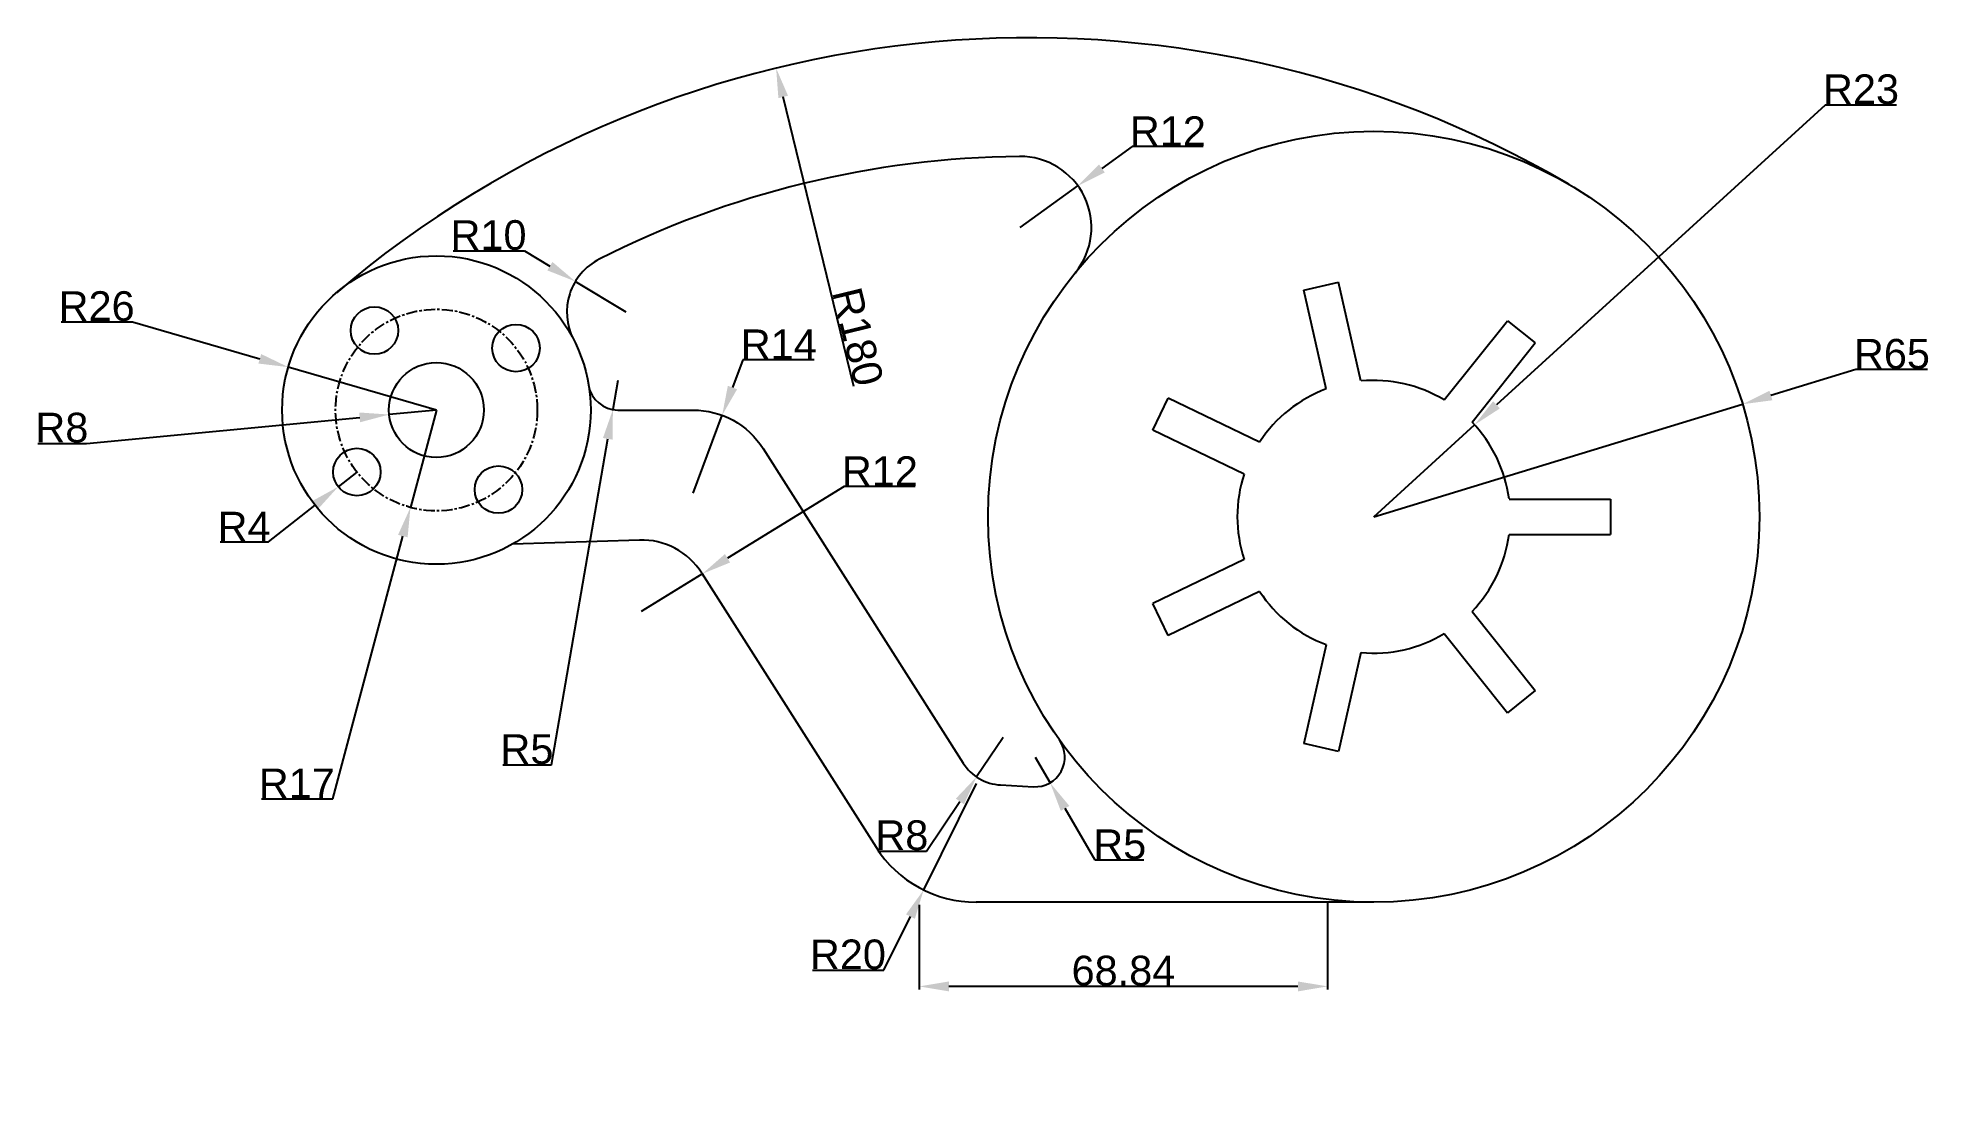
# Model space of a CAD drawing. Header units: inches. Extents: x 34 to 353, y 209 to 389.
import ezdxf

# ---------------------------------------------------------------- set-up
doc = ezdxf.new("R2010")
doc.units = ezdxf.units.IN
doc.header["$LTSCALE"] = 15
doc.header["$MEASUREMENT"] = 0
doc.linetypes.add('CENTER', pattern=[2, 1.25, -0.25, 0.25, -0.25])
doc.styles.get("Standard").update_dxf_attribs({"font": 'arial.ttf'})
doc.dimstyles.get("Standard").update_dxf_attribs({"dimtxt": 5, "dimasz": 5, "dimexe": 0.5, "dimexo": 0.1, "dimgap": 0.09, "dimtad": 1, "dimtoh": 1, "dimdsep": 46, "dimtxsty": 'Standard', "dimcen": 0.09, "dimclrd": 1, "dimclre": 3, "dimadec": 0, "dimazin": 0, "dimtfac": 1, "dimtmove": 0, "dimatfit": 3, "dimfxl": 1, "dimtolj": 1, "dimtzin": 0, "dimlwd": 25, "dimarcsym": 0})

# ---------------------------------------------------------------- blocks, each defined once
blk = doc.blocks.new('*U2')
for p, q in [((-8.54, 3), (8.54, 3)), ((8.54, 3), (8.54, -3)), ((-8.54, -3), (8.54, -3))]:
    blk.add_line(p, q)
blk = doc.blocks.new('*U3')
at = {"color": 0, "linetype": 'ByBlock', "lineweight": -2, "transparency": 16777216}
for p, rotation in [((252.09, 339.25), 102.8571428571429), ((278.61, 333.2), 51.42857142857143), ((230.83, 322.29), 154.2857142857143), ((230.83, 295.09), 205.7142857142857), ((278.61, 284.18), 308.5714285714286), ((252.09, 278.13), 257.1428571428571)]:
    blk.add_blockref('*U2', p, dxfattribs=dict(at, rotation=rotation))
blk.add_blockref('*U2', (290.41, 308.69), dxfattribs=at)
blk = doc.blocks.new('*U4')
blk.add_circle((0, 0), 4)
blk = doc.blocks.new('*U5')
at = {"color": 0, "linetype": 'ByBlock', "lineweight": -2, "transparency": 16777216}
for p, rotation in [((90.62, 340.1), 90.00000000000001), ((87.66, 316.24), 180), ((111.52, 313.28), 270)]:
    blk.add_blockref('*U4', p, dxfattribs=dict(at, rotation=rotation))
blk.add_blockref('*U4', (114.48, 337.14), dxfattribs=at)
blk = doc.blocks.new('*D6')
at = {"color": 1, "lineweight": 25, "ltscale": 15, "transparency": 16777216}
for p, q in [((42.06, 321.06), (88.13, 325.46)), ((101.07, 326.69), (93.1, 325.93)), ((33.9, 321.06), (42.06, 321.06))]:
    blk.add_line(p, q, dxfattribs=at)
at = {"color": 1, "ltscale": 15, "transparency": 16777216}
blk.add_solid([(88.05, 326.28), (88.2, 324.63), (93.1, 325.93)], dxfattribs=at)
at = {"layer": 'Defpoints', "color": 0, "ltscale": 15, "transparency": 16777216}
for p in [(93.1, 325.93), (101.07, 326.69)]:
    blk.add_point(p, dxfattribs=at)
at = {"color": 0, "ltscale": 15, "transparency": 16777216, "insert": (37.93, 323.7), "char_height": 5, "attachment_point": 5}
blk.add_mtext('\\A1;R8', dxfattribs=at)
blk = doc.blocks.new('*D7')
at = {"color": 1, "lineweight": 25, "ltscale": 15, "transparency": 16777216}
for p, q in [((101.07, 326.69), (96.69, 310.26)), ((83.59, 261.14), (95.4, 305.43)), ((71.56, 261.14), (83.59, 261.14))]:
    blk.add_line(p, q, dxfattribs=at)
at = {"color": 1, "ltscale": 15, "transparency": 16777216}
blk.add_solid([(94.6, 305.65), (96.21, 305.22), (96.69, 310.26)], dxfattribs=at)
at = {"layer": 'Defpoints', "color": 0, "ltscale": 15, "transparency": 16777216}
for p in [(101.07, 326.69), (96.69, 310.26)]:
    blk.add_point(p, dxfattribs=at)
at = {"color": 0, "ltscale": 15, "transparency": 16777216, "insert": (77.53, 263.74), "char_height": 5, "attachment_point": 5}
blk.add_mtext('\\A1;R17', dxfattribs=at)
blk = doc.blocks.new('*D8')
at = {"color": 1, "lineweight": 25, "ltscale": 15, "transparency": 16777216}
for p, q in [((87.66, 316.24), (84.52, 313.76)), ((72.76, 304.45), (80.6, 310.65)), ((64.63, 304.45), (72.76, 304.45))]:
    blk.add_line(p, q, dxfattribs=at)
at = {"color": 1, "ltscale": 15, "transparency": 16777216}
blk.add_solid([(80.08, 311.31), (81.12, 310), (84.52, 313.76)], dxfattribs=at)
at = {"layer": 'Defpoints', "color": 0, "ltscale": 15, "transparency": 16777216}
for p in [(87.66, 316.24), (84.52, 313.76)]:
    blk.add_point(p, dxfattribs=at)
at = {"color": 0, "ltscale": 15, "transparency": 16777216, "insert": (68.65, 307.04), "char_height": 5, "attachment_point": 5}
blk.add_mtext('\\A1;R4', dxfattribs=at)
blk = doc.blocks.new('*D9')
at = {"color": 1, "lineweight": 25, "ltscale": 15, "transparency": 16777216}
for p, q in [((37.81, 341.55), (49.85, 341.55)), ((49.85, 341.55), (71.29, 335.33)), ((101.07, 326.69), (76.1, 333.93))]:
    blk.add_line(p, q, dxfattribs=at)
at = {"color": 1, "ltscale": 15, "transparency": 16777216}
blk.add_solid([(71.53, 336.13), (71.06, 334.53), (76.1, 333.93)], dxfattribs=at)
at = {"layer": 'Defpoints', "color": 0, "ltscale": 15, "transparency": 16777216}
for p in [(76.1, 333.93), (101.07, 326.69)]:
    blk.add_point(p, dxfattribs=at)
at = {"color": 0, "ltscale": 15, "transparency": 16777216, "insert": (43.79, 344.19), "char_height": 5, "attachment_point": 5}
blk.add_mtext('\\A1;R26', dxfattribs=at)
blk = doc.blocks.new('*D10')
at = {"color": 1, "lineweight": 25, "ltscale": 15, "transparency": 16777216}
blk.add_line((171.41, 330.66), (159.52, 379.49), dxfattribs=at)
at = {"color": 1, "ltscale": 15, "transparency": 16777216}
blk.add_solid([(160.33, 379.69), (158.71, 379.29), (158.33, 384.35)], dxfattribs=at)
at = {"layer": 'Defpoints', "color": 0, "ltscale": 15, "transparency": 16777216}
for p in [(158.33, 384.35), (200.94, 209.46)]:
    blk.add_point(p, dxfattribs=at)
at = {"color": 0, "ltscale": 15, "transparency": 16777216, "insert": (172.09, 339.06), "char_height": 5, "attachment_point": 5, "rotation": 283.6909}
blk.add_mtext('\\A1;R180', dxfattribs=at)
blk = doc.blocks.new('*D11')
at = {"color": 1, "lineweight": 25, "ltscale": 15, "transparency": 16777216}
for p, q in [((218.32, 371.12), (213.24, 367.43)), ((230.31, 371.12), (218.32, 371.12)), ((199.48, 357.46), (209.19, 364.5))]:
    blk.add_line(p, q, dxfattribs=at)
at = {"color": 1, "ltscale": 15, "transparency": 16777216}
blk.add_solid([(212.75, 368.11), (213.73, 366.76), (209.19, 364.5)], dxfattribs=at)
at = {"layer": 'Defpoints', "color": 0, "ltscale": 15, "transparency": 16777216}
for p in [(209.19, 364.5), (199.48, 357.46)]:
    blk.add_point(p, dxfattribs=at)
at = {"color": 0, "ltscale": 15, "transparency": 16777216, "insert": (224.36, 373.72), "char_height": 5, "attachment_point": 5}
blk.add_mtext('\\A1;R12', dxfattribs=at)
blk = doc.blocks.new('*D12')
at = {"color": 1, "lineweight": 25, "ltscale": 15, "transparency": 16777216}
for p, q in [((103.89, 353.53), (115.91, 353.53)), ((115.91, 353.53), (120.19, 350.95)), ((133.05, 343.22), (124.48, 348.38))]:
    blk.add_line(p, q, dxfattribs=at)
at = {"color": 1, "ltscale": 15, "transparency": 16777216}
blk.add_solid([(120.62, 351.67), (119.76, 350.24), (124.48, 348.38)], dxfattribs=at)
at = {"layer": 'Defpoints', "color": 0, "ltscale": 15, "transparency": 16777216}
for p in [(124.48, 348.38), (133.05, 343.22)]:
    blk.add_point(p, dxfattribs=at)
at = {"color": 0, "ltscale": 15, "transparency": 16777216, "insert": (109.85, 356.17), "char_height": 5, "attachment_point": 5}
blk.add_mtext('\\A1;R10', dxfattribs=at)
blk = doc.blocks.new('*D13')
at = {"color": 1, "lineweight": 25, "ltscale": 15, "transparency": 16777216}
for p, q in [((131.66, 331.69), (130.81, 326.76)), ((120.46, 266.85), (129.96, 321.84)), ((112.27, 266.85), (120.46, 266.85))]:
    blk.add_line(p, q, dxfattribs=at)
at = {"color": 1, "ltscale": 15, "transparency": 16777216}
blk.add_solid([(129.14, 321.98), (130.78, 321.69), (130.81, 326.76)], dxfattribs=at)
at = {"layer": 'Defpoints', "color": 0, "ltscale": 15, "transparency": 16777216}
for p in [(131.66, 331.69), (130.81, 326.76)]:
    blk.add_point(p, dxfattribs=at)
at = {"color": 0, "ltscale": 15, "transparency": 16777216, "insert": (116.32, 269.48), "char_height": 5, "attachment_point": 5}
blk.add_mtext('\\A1;R5', dxfattribs=at)
blk = doc.blocks.new('*D14')
at = {"color": 1, "lineweight": 25, "ltscale": 15, "transparency": 16777216}
for p, q in [((152.72, 335.18), (150.97, 330.49)), ((164.74, 335.18), (152.72, 335.18)), ((144.33, 312.69), (149.23, 325.81))]:
    blk.add_line(p, q, dxfattribs=at)
at = {"color": 1, "ltscale": 15, "transparency": 16777216}
blk.add_solid([(150.19, 330.78), (151.75, 330.2), (149.23, 325.81)], dxfattribs=at)
at = {"layer": 'Defpoints', "color": 0, "ltscale": 15, "transparency": 16777216}
for p in [(149.23, 325.81), (144.33, 312.69)]:
    blk.add_point(p, dxfattribs=at)
at = {"color": 0, "ltscale": 15, "transparency": 16777216, "insert": (158.77, 337.78), "char_height": 5, "attachment_point": 5}
blk.add_mtext('\\A1;R14', dxfattribs=at)
blk = doc.blocks.new('*D15')
at = {"color": 1, "lineweight": 25, "ltscale": 15, "transparency": 16777216}
for p, q in [((169.78, 313.79), (150.14, 301.69)), ((181.76, 313.79), (169.78, 313.79)), ((135.66, 292.77), (145.88, 299.07))]:
    blk.add_line(p, q, dxfattribs=at)
at = {"color": 3, "lineweight": -2, "ltscale": 15, "transparency": 16777216}
blk.add_arc((135.66, 292.77), 12, 29.2555, 31.9541, dxfattribs=at)
at = {"color": 1, "ltscale": 15, "transparency": 16777216}
blk.add_solid([(149.7, 302.4), (150.57, 300.98), (145.88, 299.07)], dxfattribs=at)
at = {"layer": 'Defpoints', "color": 0, "ltscale": 15, "transparency": 16777216}
for p in [(145.88, 299.07), (135.66, 292.77)]:
    blk.add_point(p, dxfattribs=at)
at = {"color": 0, "ltscale": 15, "transparency": 16777216, "insert": (175.82, 316.39), "char_height": 5, "attachment_point": 5}
blk.add_mtext('\\A1;R12', dxfattribs=at)
blk = doc.blocks.new('*D16')
at = {"color": 1, "lineweight": 25, "ltscale": 15, "transparency": 16777216}
for p, q in [((196.6, 271.46), (192.11, 264.83)), ((183.65, 252.32), (189.31, 260.69)), ((175.48, 252.32), (183.65, 252.32))]:
    blk.add_line(p, q, dxfattribs=at)
at = {"color": 1, "ltscale": 15, "transparency": 16777216}
blk.add_solid([(188.62, 261.16), (190, 260.22), (192.11, 264.83)], dxfattribs=at)
at = {"layer": 'Defpoints', "color": 0, "ltscale": 15, "transparency": 16777216}
for p in [(196.6, 271.46), (192.11, 264.83)]:
    blk.add_point(p, dxfattribs=at)
at = {"color": 0, "ltscale": 15, "transparency": 16777216, "insert": (179.52, 254.97), "char_height": 5, "attachment_point": 5}
blk.add_mtext('\\A1;R8', dxfattribs=at)
blk = doc.blocks.new('*D17')
at = {"color": 1, "lineweight": 25, "ltscale": 15, "transparency": 16777216}
for p, q in [((201.99, 268.16), (204.51, 263.84)), ((212.11, 250.81), (207.03, 259.52)), ((220.3, 250.81), (212.11, 250.81))]:
    blk.add_line(p, q, dxfattribs=at)
at = {"color": 1, "ltscale": 15, "transparency": 16777216}
blk.add_solid([(207.75, 259.94), (206.31, 259.1), (204.51, 263.84)], dxfattribs=at)
at = {"layer": 'Defpoints', "color": 0, "ltscale": 15, "transparency": 16777216}
for p in [(201.99, 268.16), (204.51, 263.84)]:
    blk.add_point(p, dxfattribs=at)
at = {"color": 0, "ltscale": 15, "transparency": 16777216, "insert": (216.25, 253.44), "char_height": 5, "attachment_point": 5}
blk.add_mtext('\\A1;R5', dxfattribs=at)
blk = doc.blocks.new('*D18')
at = {"color": 1, "lineweight": 25, "ltscale": 15, "transparency": 16777216}
for p, q in [((192.05, 263.69), (183.19, 245.76)), ((176.49, 232.23), (180.97, 241.28)), ((164.47, 232.23), (176.49, 232.23))]:
    blk.add_line(p, q, dxfattribs=at)
at = {"color": 1, "ltscale": 15, "transparency": 16777216}
blk.add_solid([(180.22, 241.65), (181.72, 240.91), (183.19, 245.76)], dxfattribs=at)
at = {"layer": 'Defpoints', "color": 0, "ltscale": 15, "transparency": 16777216}
for p in [(192.05, 263.69), (183.19, 245.76)]:
    blk.add_point(p, dxfattribs=at)
at = {"color": 0, "ltscale": 15, "transparency": 16777216, "insert": (170.43, 234.87), "char_height": 5, "attachment_point": 5}
blk.add_mtext('\\A1;R20', dxfattribs=at)
blk = doc.blocks.new('*D19')
at = {"color": 1, "lineweight": 25, "ltscale": 15, "transparency": 16777216}
for p, q in [((335.14, 378.12), (279.75, 327.57)), ((347.17, 378.12), (335.14, 378.12)), ((259.07, 308.69), (276.06, 324.2))]:
    blk.add_line(p, q, dxfattribs=at)
at = {"color": 1, "ltscale": 15, "transparency": 16777216}
blk.add_solid([(279.19, 328.18), (280.31, 326.95), (276.06, 324.2)], dxfattribs=at)
at = {"layer": 'Defpoints', "color": 0, "ltscale": 15, "transparency": 16777216}
for p in [(276.06, 324.2), (259.07, 308.69)]:
    blk.add_point(p, dxfattribs=at)
at = {"color": 0, "ltscale": 15, "transparency": 16777216, "insert": (341.2, 380.76), "char_height": 5, "attachment_point": 5}
blk.add_mtext('\\A1;R23', dxfattribs=at)
blk = doc.blocks.new('*D20')
at = {"color": 1, "lineweight": 25, "ltscale": 15, "transparency": 16777216}
for p, q in [((340.33, 333.51), (326.01, 329.13)), ((352.4, 333.51), (340.33, 333.51)), ((259.07, 308.69), (321.23, 327.67))]:
    blk.add_line(p, q, dxfattribs=at)
at = {"color": 1, "ltscale": 15, "transparency": 16777216}
blk.add_solid([(325.77, 329.93), (326.26, 328.34), (321.23, 327.67)], dxfattribs=at)
at = {"layer": 'Defpoints', "color": 0, "ltscale": 15, "transparency": 16777216}
for p in [(321.23, 327.67), (259.07, 308.69)]:
    blk.add_point(p, dxfattribs=at)
at = {"color": 0, "ltscale": 15, "transparency": 16777216, "insert": (346.41, 336.15), "char_height": 5, "attachment_point": 5}
blk.add_mtext('\\A1;R65', dxfattribs=at)
blk = doc.blocks.new('*D21')
at = {"color": 3, "lineweight": -2, "ltscale": 15, "transparency": 16777216}
for p, q in [((182.45, 243.24), (182.45, 229)), ((251.29, 243.59), (251.29, 229))]:
    blk.add_line(p, q, dxfattribs=at)
at = {"color": 1, "lineweight": 25, "ltscale": 15, "transparency": 16777216}
blk.add_line((246.29, 229.5), (187.45, 229.5), dxfattribs=at)
at = {"color": 1, "ltscale": 15, "transparency": 16777216}
for points in [[(187.45, 230.33), (187.45, 228.66), (182.45, 229.5)], [(246.29, 230.33), (246.29, 228.66), (251.29, 229.5)]]:
    blk.add_solid(points, dxfattribs=at)
at = {"layer": 'Defpoints', "color": 0, "ltscale": 15, "transparency": 16777216}
for p in [(182.45, 243.34), (251.29, 243.69), (182.45, 229.5)]:
    blk.add_point(p, dxfattribs=at)
at = {"color": 0, "ltscale": 15, "transparency": 16777216, "insert": (216.87, 232.14), "char_height": 5, "attachment_point": 5}
blk.add_mtext('\\A1;68.84', dxfattribs=at)

msp = doc.modelspace()

# ---------------------------------------------------------------- linework, layer by layer
for p, q in [((135.284, 304.765), (113.915, 304.087)), ((145.793, 299.207), (175.174, 252.965)), ((259.067, 243.691), (192.055, 243.691))]:
    msp.add_line(p, q)
msp.add_lwpolyline([(131.661, 326.691), (144.333, 326.691, -0.2566096), (156.15, 320.199), (189.846, 267.167, 0.2422897), (196.167, 263.469), (201.724, 263.169)], format="xyb")
for centre, radius in [((259.067, 308.691), 65), ((101.067, 326.691), 26), ((101.067, 326.691), 8)]:
    msp.add_circle(centre, radius)
at = {"linetype": 'CENTER', "ltscale": 0.1}
msp.add_circle((101.067, 326.691), 17, dxfattribs=at)
for centre, radius, start, end in [((200.937, 209.464), 180, 59.63677, 130.42898), ((200.937, 209.464), 160, 90.56471, 116.91045), ((199.478, 357.457), 12, 320.70376, 90.56471), ((133.047, 343.222), 10, 116.91045, 207.33487), ((259.067, 308.691), 23, 58.92329, 95.36243), ((131.661, 331.691), 5, 189.2818, 270), ((259.067, 308.691), 23, 110.35186, 146.791), ((259.067, 308.691), 23, 7.49472, 43.93385), ((259.067, 308.691), 23, 161.78043, 198.21957), ((135.664, 292.771), 12, 32.43155, 91.81654), ((259.067, 308.691), 23, 316.06615, 352.50528), ((259.067, 308.691), 23, 213.209, 249.64814), ((259.067, 308.691), 23, 264.63757, 301.07671), ((201.993, 268.162), 5, 266.9104, 35.3794), ((192.055, 263.691), 20, 212.43155, 270)]:
    msp.add_arc(centre, radius, start, end)

# ---------------------------------------------------------------- block references
for name in ['*U3', '*U5']:
    msp.add_blockref(name, (0, 0))

# ---------------------------------------------------------------- dimensions: what is measured, and where the dimension line sits
at = {"ltscale": 15}
for center, mpoint, picture, middle in [((200.937, 209.464), (158.333, 384.35), '*D10', (169.519, 338.434)), ((259.067, 308.691), (276.055, 324.196), '*D19', (341.201, 378.118)), ((199.478, 357.457), (209.194, 364.5), '*D11', (224.36, 371.115)), ((101.067, 326.691), (76.096, 333.933), '*D9', (43.786, 341.546)), ((259.067, 308.691), (321.233, 327.675), '*D20', (346.411, 333.506)), ((131.661, 331.691), (130.81, 326.764), '*D13', (116.316, 266.847)), ((101.067, 326.691), (93.103, 325.93), '*D6', (42.06, 321.056)), ((101.067, 326.691), (96.688, 310.264), '*D7', (77.531, 261.14)), ((135.664, 292.771), (145.88, 299.067), '*D15', (175.817, 313.793))]:
    dim = msp.add_radius_dim(center=center, mpoint=mpoint, dimstyle='Standard', dxfattribs=at)
    dim.commit()
    dim.dimension.update_dxf_attribs({"geometry": picture, "text_midpoint": middle, "dimtype": 164})
for center, mpoint, picture, middle in [((133.047, 343.222), (124.478, 348.376), '*D12', (109.854, 356.174)), ((144.333, 312.691), (149.225, 325.808), '*D14', (158.773, 337.778)), ((87.657, 316.242), (84.521, 313.758), '*D8', (68.652, 307.035)), ((196.598, 271.457), (192.114, 264.833), '*D16', (179.519, 254.967)), ((201.993, 268.162), (204.511, 263.842), '*D17', (216.246, 253.441)), ((192.055, 263.691), (183.186, 245.765), '*D18', (170.432, 234.869))]:
    dim = msp.add_radius_dim(center=center, mpoint=mpoint, dimstyle='Standard', dxfattribs=at)
    dim.commit()
    dim.dimension.update_dxf_attribs({"geometry": picture, "text_midpoint": middle})
dim = msp.add_linear_dim(base=(182.45, 229.497), p1=(251.29, 243.691), p2=(182.45, 243.339), dimstyle='Standard', dxfattribs=at)
dim.commit()
dim.dimension.update_dxf_attribs({"geometry": '*D21', "text_midpoint": (216.87, 232.14)})

doc.saveas('drawing.dxf')
